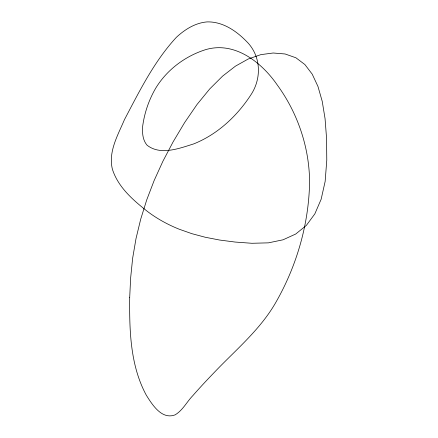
<?xml version="1.0" encoding="UTF-8"?>
<svg xmlns="http://www.w3.org/2000/svg" width="438" height="438" viewBox="0 0 438 438"><rect width="100%" height="100%" fill="white"/><g stroke="black" fill="none" stroke-linecap="round" stroke-linejoin="round"><path stroke-width="0.66" d="M129.703 297.391C129.374 330.444 130.201 365.495 146.336 395.257C152.314 404.761 161.764 419.954 175.107 414.863C182.816 410.302 186.796 401.805 192.917 395.547C199.947 387.482 207.278 379.691 214.697 371.982C235.978 349.666 260.254 329.611 275.77 302.494C296.761 265.921 308.905 223.96 309.6 181.748C309.266 147.141 297.692 113.037 277.336 85.092C261.71 62.338 234.637 40.904 205.438 49.708C185.126 56.179 167.02 69.713 155.851 87.961C148.947 99.722 144.447 112.834 142.657 126.347C142.202 132.917 142.607 140.034 147.113 145.257C160.609 155.725 179.219 148.405 193.695 143.905C217.472 134.406 236.974 116.19 250.837 94.936C261.968 78.265 261.075 55.659 246.446 41.331C236.038 30.693 222.542 21.489 207.07 21.9C195.222 22.913 184.956 29.395 176.404 37.29C154.209 61.249 139.558 90.994 124.441 119.662C117.893 135.172 108.016 151.92 112.429 169.336C118.172 187.24 133.037 200.1 147.343 211.362A65.711 30.496 25.6 0 0 179.564 229.348L191.932 233.695L205.247 237.248L219.602 240.035L235.107 242.05L251.888 243.282L268.423 242.849L283.047 239.8L295.705 234.034L306.321 225.444L314.829 213.903L321.136 199.285L325.149 181.431L326.781 160.198L326.562 138.304L325.062 118.654L322.226 101.342L317.966 86.472L312.223 74.164L304.892 64.55L295.891 57.767L285.1 53.978L273.17 53.003L260.856 54.635L248.258 58.988L235.469 66.138L222.597 76.119L209.753 88.909L197.051 104.447L184.606 122.607L173.048 141.972L162.903 161.261L154.149 180.522L146.757 199.799L140.713 219.142L136.01 238.595L132.648 258.212L130.633 278.031L129.703 297.391"/></g></svg>
